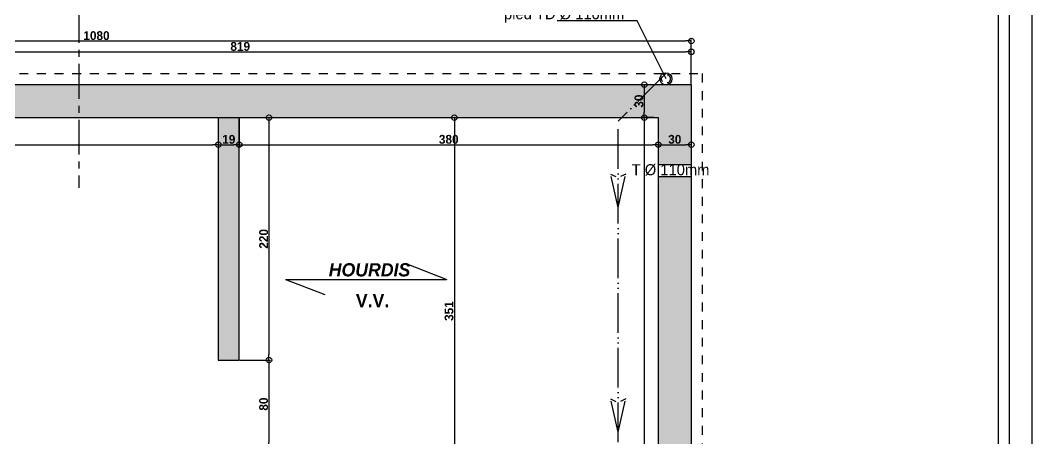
# Model space of a CAD drawing. Header units: millimetres. Extents: x -44462 to 306987, y -116160 to 12874.
# Drawn here: x -11936 to -11017, y -56303 to -55922 of the extents above; entities that cross this region are included whole.
import ezdxf

# ---------------------------------------------------------------- set-up
doc = ezdxf.new("R2010")
doc.units = ezdxf.units.MM
doc.header["$PDMODE"] = 35
doc.header["$PDSIZE"] = 10
for name, pattern in [('ACAD_ISO05W100', [33, 24, -3, 0, -3, 0, -3]), ('AXES', [50.8, 31.75, -6.35, 6.35, -6.35]), ('TRAIT_4', [20, 10, -10])]:
    doc.linetypes.add(name, pattern=pattern)
for name, color, linetype in [('400._Implantation', 2, 'Continuous'), ('AVP_HACHURES', 8, 'Continuous'), ('BLANC', 7, 'Continuous'), ('chassis fen.portes', 1, 'Continuous'), ('COTES', 1, 'Continuous'), ('COULEUR 8', 8, 'Continuous'), ('D_______TX', 2, 'Continuous'), ('EGOUTTAGE', 6, 'Continuous'), ('ROUGE', 1, 'Continuous'), ('TEXTE', 1, 'Continuous')]:
    doc.layers.add(name, color=color, linetype=linetype)
doc.styles.add('century', font='GOTHIC.TTF', dxfattribs={"height": 12})
doc.styles.add('CENTURY GOTHIC', font='GOTHIC.TTF')
doc.styles.add('Century Gothic Gras', font='GOTHICB.TTF')
doc.dimstyles.new('1-50', dxfattribs={"dimtxt": 8, "dimasz": 5, "dimexe": 1.25, "dimexo": 0.625, "dimtad": 1, "dimdec": 0, "dimtxsty": 'Century Gothic Gras', "dimblk": 'ORIGIN', "dimcen": 5, "dimclrd": 8, "dimclre": 5, "dimclrt": 6, "dimadec": 0, "dimazin": 0, "dimtfac": 1, "dimtdec": 0, "dimtmove": 0, "dimatfit": 3, "dimfxl": 0, "dimarcsym": 0})

# ---------------------------------------------------------------- blocks, each defined once
blk = doc.blocks.new('PETIT CARTOUCHE_HOR')
at = {"color": 1}
for p, q in [((-2100, 1485), (-2100, 10)), ((0, 1485), (0, 0))]:
    blk.add_line(p, q, dxfattribs=at)
at = {"layer": 'chassis fen.portes', "color": 2, "linetype": 'Continuous'}
blk.add_line((-20.52, 1465.65), (-20.52, 412.47), dxfattribs=at)
at = {"layer": 'chassis fen.portes', "color": 5, "linetype": 'Continuous'}
blk.add_line((-30.52, 1455.65), (-30.52, 422.47), dxfattribs=at)
at = {"layer": 'chassis fen.portes', "color": 1, "linetype": 'Continuous'}
blk.add_line((-2100, 1420), (-2100, 0), dxfattribs=at)
at = {"style": 'CENTURY GOTHIC'}
for tag, p, height in [('DATE', (-210.16, 171.36), 20), ('DOSSIERN°', (-210.16, 111.51), 20), ('COMMENTAIRE', (-210.16, 95.35), 12), ('COMMENTAIRESUITE', (-210.16, 79.7), 12), ('FEUILLEN°', (-221.99, 32.69), 20), ('TOTALFEUILLES', (-181.65, 32.69), 20), ('ÉCH.', (-103.23, 32.69), 12)]:
    blk.add_attdef(tag, p, '', height=height, dxfattribs=at)
blk = doc.blocks.new('_Origin')
at = {"color": 0, "linetype": 'Continuous', "lineweight": -2}
blk.add_line((0, 0), (-1, 0), dxfattribs=at)
blk.add_circle((0, 0), 0.5, dxfattribs=at)
blk = doc.blocks.new('*D452')
at = {"layer": 'COTES', "color": 5, "lineweight": -2}
for p, q in [((-12406.34, -55971.15), (-12406.34, -55939.9)), ((-11326.34, -55971.15), (-11326.34, -55939.9))]:
    blk.add_line(p, q, dxfattribs=at)
at = {"layer": 'COTES', "color": 8, "lineweight": -2}
blk.add_line((-12401.34, -55941.15), (-11331.34, -55941.15), dxfattribs=at)
at = {"layer": 'Defpoints', "color": 0}
for p in [(-11326.34, -55941.15), (-12406.34, -55980.8), (-11326.34, -55980.8)]:
    blk.add_point(p, dxfattribs=at)
at = {"layer": 'COTES', "color": 8, "lineweight": -2, "xscale": 5, "yscale": 5, "zscale": 5, "rotation": 180}
blk.add_blockref('_Origin', (-12406.34, -55941.15), dxfattribs=at)
at = {"layer": 'COTES', "color": 8, "lineweight": -2, "xscale": 5, "yscale": 5, "zscale": 5}
blk.add_blockref('_Origin', (-11326.34, -55941.15), dxfattribs=at)
at = {"layer": 'COTES', "color": 6, "insert": (-11866.34, -55936.33), "char_height": 8, "attachment_point": 5, "style": 'Century Gothic Gras'}
blk.add_mtext('1080', dxfattribs=at)
blk = doc.blocks.new('*D456')
at = {"layer": 'COTES', "color": 5, "lineweight": -2}
for p, q in [((-11755.74, -56011.43), (-11755.74, -56036.6)), ((-12156.34, -56035.35), (-12156.34, -56034.1))]:
    blk.add_line(p, q, dxfattribs=at)
at = {"layer": 'COTES', "color": 8, "lineweight": -2}
blk.add_line((-12151.34, -56035.35), (-11760.74, -56035.35), dxfattribs=at)
at = {"layer": 'Defpoints', "color": 0}
for p in [(-11755.74, -56010.8), (-12156.34, -56035.35), (-11755.74, -56035.35)]:
    blk.add_point(p, dxfattribs=at)
at = {"layer": 'COTES', "color": 8, "lineweight": -2, "xscale": 5, "yscale": 5, "zscale": 5, "rotation": 180}
blk.add_blockref('_Origin', (-12156.34, -56035.35), dxfattribs=at)
at = {"layer": 'COTES', "color": 8, "lineweight": -2, "xscale": 5, "yscale": 5, "zscale": 5}
blk.add_blockref('_Origin', (-11755.74, -56035.35), dxfattribs=at)
at = {"layer": 'COTES', "color": 6, "insert": (-11956.04, -56030.53), "char_height": 8, "attachment_point": 5, "style": 'Century Gothic Gras'}
blk.add_mtext('401', dxfattribs=at)
blk = doc.blocks.new('*D457')
at = {"layer": 'COTES', "color": 5, "lineweight": -2}
for p, q in [((-11755.74, -56011.43), (-11755.74, -56036.6)), ((-11736.74, -56011.43), (-11736.74, -56036.6))]:
    blk.add_line(p, q, dxfattribs=at)
at = {"layer": 'COTES', "color": 8, "lineweight": -2}
blk.add_line((-11750.74, -56035.35), (-11741.74, -56035.35), dxfattribs=at)
at = {"layer": 'Defpoints', "color": 0}
for p in [(-11755.74, -56010.8), (-11736.74, -56010.8), (-11736.74, -56035.35)]:
    blk.add_point(p, dxfattribs=at)
at = {"layer": 'COTES', "color": 8, "lineweight": -2, "xscale": 5, "yscale": 5, "zscale": 5, "rotation": 180}
blk.add_blockref('_Origin', (-11755.74, -56035.35), dxfattribs=at)
at = {"layer": 'COTES', "color": 8, "lineweight": -2, "xscale": 5, "yscale": 5, "zscale": 5}
blk.add_blockref('_Origin', (-11736.74, -56035.35), dxfattribs=at)
at = {"layer": 'COTES', "color": 6, "insert": (-11746.24, -56030.53), "char_height": 8, "attachment_point": 5, "style": 'Century Gothic Gras'}
blk.add_mtext('19', dxfattribs=at)
blk = doc.blocks.new('*D458')
at = {"layer": 'COTES', "color": 5, "lineweight": -2}
for p, q in [((-11736.74, -56011.43), (-11736.74, -56036.6)), ((-11356.34, -56011.43), (-11356.34, -56036.6))]:
    blk.add_line(p, q, dxfattribs=at)
at = {"layer": 'COTES', "color": 8, "lineweight": -2}
blk.add_line((-11731.74, -56035.35), (-11361.34, -56035.35), dxfattribs=at)
at = {"layer": 'Defpoints', "color": 0}
for p in [(-11736.74, -56010.8), (-11356.34, -56010.8), (-11356.34, -56035.35)]:
    blk.add_point(p, dxfattribs=at)
at = {"layer": 'COTES', "color": 8, "lineweight": -2, "xscale": 5, "yscale": 5, "zscale": 5, "rotation": 180}
blk.add_blockref('_Origin', (-11736.74, -56035.35), dxfattribs=at)
at = {"layer": 'COTES', "color": 8, "lineweight": -2, "xscale": 5, "yscale": 5, "zscale": 5}
blk.add_blockref('_Origin', (-11356.34, -56035.35), dxfattribs=at)
at = {"layer": 'COTES', "color": 6, "insert": (-11546.54, -56030.53), "char_height": 8, "attachment_point": 5, "style": 'Century Gothic Gras'}
blk.add_mtext('380', dxfattribs=at)
blk = doc.blocks.new('*D459')
at = {"layer": 'COTES', "color": 5, "lineweight": -2}
for p, q in [((-11356.34, -56011.43), (-11356.34, -56036.6)), ((-11326.34, -56013.11), (-11326.34, -56036.6))]:
    blk.add_line(p, q, dxfattribs=at)
at = {"layer": 'COTES', "color": 8, "lineweight": -2}
blk.add_line((-11351.34, -56035.35), (-11331.34, -56035.35), dxfattribs=at)
at = {"layer": 'Defpoints', "color": 0}
for p in [(-11356.34, -56010.8), (-11326.34, -56012.49), (-11326.34, -56035.35)]:
    blk.add_point(p, dxfattribs=at)
at = {"layer": 'COTES', "color": 8, "lineweight": -2, "xscale": 5, "yscale": 5, "zscale": 5, "rotation": 180}
blk.add_blockref('_Origin', (-11356.34, -56035.35), dxfattribs=at)
at = {"layer": 'COTES', "color": 8, "lineweight": -2, "xscale": 5, "yscale": 5, "zscale": 5}
blk.add_blockref('_Origin', (-11326.34, -56035.35), dxfattribs=at)
at = {"layer": 'COTES', "color": 6, "insert": (-11341.34, -56030.53), "char_height": 8, "attachment_point": 5, "style": 'Century Gothic Gras'}
blk.add_mtext('30', dxfattribs=at)
blk = doc.blocks.new('A$C61507C04')
at = {"layer": 'AVP_HACHURES', "color": 3, "linetype": 'ACAD_ISO05W100', "ltscale": 1.5}
for p, q in [((0, 0), (-8.6, 37.8)), ((-8.6, 37.8), (-2.8, 35)), ((0, 0), (8.6, 37.8)), ((8.6, 37.8), (2.8, 35))]:
    blk.add_line(p, q, dxfattribs=at)
blk = doc.blocks.new('*D435')
at = {"layer": 'Defpoints', "color": 0}
for p in [(-11736.74, -56010.8), (-11736.74, -56231.01), (-11709.75, -56231.01)]:
    blk.add_point(p, dxfattribs=at)
at = {"layer": 'ROUGE', "color": 5, "lineweight": -2}
for p, q in [((-11736.12, -56010.8), (-11708.5, -56010.8)), ((-11736.12, -56231.01), (-11708.5, -56231.01))]:
    blk.add_line(p, q, dxfattribs=at)
at = {"layer": 'ROUGE', "color": 8, "lineweight": -2}
blk.add_line((-11709.75, -56015.8), (-11709.75, -56226.01), dxfattribs=at)
at = {"layer": 'ROUGE', "color": 8, "lineweight": -2, "xscale": 5, "yscale": 5, "zscale": 5}
for p, rotation in [((-11709.75, -56010.8), 90), ((-11709.75, -56231.01), 270)]:
    blk.add_blockref('_Origin', p, dxfattribs=dict(at, rotation=rotation))
at = {"layer": 'ROUGE', "color": 6, "insert": (-11714.57, -56120.91), "char_height": 8, "attachment_point": 5, "rotation": 90, "style": 'Century Gothic Gras'}
blk.add_mtext('220', dxfattribs=at)
blk = doc.blocks.new('*D436')
at = {"layer": 'Defpoints', "color": 0}
for p in [(-11736.74, -56231.01), (-11736.74, -56311.01), (-11709.75, -56311.01)]:
    blk.add_point(p, dxfattribs=at)
at = {"layer": 'ROUGE', "color": 5, "lineweight": -2}
for p, q in [((-11736.12, -56231.01), (-11708.5, -56231.01)), ((-11736.12, -56311.01), (-11708.5, -56311.01))]:
    blk.add_line(p, q, dxfattribs=at)
at = {"layer": 'ROUGE', "color": 8, "lineweight": -2}
blk.add_line((-11709.75, -56236.01), (-11709.75, -56306.01), dxfattribs=at)
at = {"layer": 'ROUGE', "color": 8, "lineweight": -2, "xscale": 5, "yscale": 5, "zscale": 5}
for p, rotation in [((-11709.75, -56231.01), 90), ((-11709.75, -56311.01), 270)]:
    blk.add_blockref('_Origin', p, dxfattribs=dict(at, rotation=rotation))
at = {"layer": 'ROUGE', "color": 6, "insert": (-11714.57, -56271.01), "char_height": 8, "attachment_point": 5, "rotation": 90, "style": 'Century Gothic Gras'}
blk.add_mtext('80', dxfattribs=at)
blk = doc.blocks.new('*D441')
at = {"layer": 'Defpoints', "color": 0}
for p in [(-11377.17, -55980.8), (-11377.17, -56010.8), (-11369, -56010.8)]:
    blk.add_point(p, dxfattribs=at)
at = {"layer": 'ROUGE', "color": 5, "lineweight": -2}
for p, q in [((-11376.55, -55980.8), (-11367.75, -55980.8)), ((-11376.55, -56010.8), (-11367.75, -56010.8))]:
    blk.add_line(p, q, dxfattribs=at)
at = {"layer": 'ROUGE', "color": 8, "lineweight": -2}
blk.add_line((-11369, -55985.8), (-11369, -56005.8), dxfattribs=at)
at = {"layer": 'ROUGE', "color": 8, "lineweight": -2, "xscale": 5, "yscale": 5, "zscale": 5}
for p, rotation in [((-11369, -55980.8), 90), ((-11369, -56010.8), 270)]:
    blk.add_blockref('_Origin', p, dxfattribs=dict(at, rotation=rotation))
at = {"layer": 'ROUGE', "color": 6, "insert": (-11373.82, -55995.8), "char_height": 8, "attachment_point": 5, "rotation": 90, "style": 'Century Gothic Gras'}
blk.add_mtext('30', dxfattribs=at)
blk = doc.blocks.new('*D443')
at = {"layer": 'Defpoints', "color": 0}
for p in [(-11688.19, -56010.8), (-11546.54, -56362.26), (-11541.42, -56362.26)]:
    blk.add_point(p, dxfattribs=at)
at = {"layer": 'ROUGE', "color": 5, "lineweight": -2}
for p, q in [((-11571.42, -56010.8), (-11540.17, -56010.8)), ((-11545.92, -56362.26), (-11540.17, -56362.26))]:
    blk.add_line(p, q, dxfattribs=at)
at = {"layer": 'ROUGE', "color": 8, "lineweight": -2}
blk.add_line((-11541.42, -56015.8), (-11541.42, -56357.26), dxfattribs=at)
at = {"layer": 'ROUGE', "color": 8, "lineweight": -2, "xscale": 5, "yscale": 5, "zscale": 5}
for p, rotation in [((-11541.42, -56010.8), 90), ((-11541.42, -56362.26), 270)]:
    blk.add_blockref('_Origin', p, dxfattribs=dict(at, rotation=rotation))
at = {"layer": 'ROUGE', "color": 6, "insert": (-11546.25, -56186.53), "char_height": 8, "attachment_point": 5, "rotation": 90, "style": 'Century Gothic Gras'}
blk.add_mtext('351', dxfattribs=at)
blk = doc.blocks.new('*D461')
at = {"layer": 'Defpoints', "color": 0}
for p in [(-11326.34, -55950.99), (-12145.34, -55980.8), (-11326.34, -55980.8)]:
    blk.add_point(p, dxfattribs=at)
at = {"layer": 'ROUGE', "color": 5, "lineweight": -2}
for p, q in [((-12145.34, -55980.18), (-12145.34, -55949.74)), ((-11326.34, -55980.18), (-11326.34, -55949.74))]:
    blk.add_line(p, q, dxfattribs=at)
at = {"layer": 'ROUGE', "color": 8, "lineweight": -2}
blk.add_line((-12140.34, -55950.99), (-11331.34, -55950.99), dxfattribs=at)
at = {"layer": 'ROUGE', "color": 8, "lineweight": -2, "xscale": 5, "yscale": 5, "zscale": 5, "rotation": 180}
blk.add_blockref('_Origin', (-12145.34, -55950.99), dxfattribs=at)
at = {"layer": 'ROUGE', "color": 8, "lineweight": -2, "xscale": 5, "yscale": 5, "zscale": 5}
blk.add_blockref('_Origin', (-11326.34, -55950.99), dxfattribs=at)
at = {"layer": 'ROUGE', "color": 6, "insert": (-11735.84, -55946.16), "char_height": 8, "attachment_point": 5, "style": 'Century Gothic Gras'}
blk.add_mtext('819', dxfattribs=at)
blk = doc.blocks.new('*D464')
at = {"layer": 'Defpoints', "color": 0}
for p in [(-11359.65, -56010.8), (-11369, -56660.8), (-11363.61, -56660.8)]:
    blk.add_point(p, dxfattribs=at)
at = {"layer": 'ROUGE', "color": 5, "lineweight": -2}
for p, q in [((-11360.27, -56010.8), (-11370.25, -56010.8)), ((-11364.23, -56660.8), (-11370.25, -56660.8))]:
    blk.add_line(p, q, dxfattribs=at)
at = {"layer": 'ROUGE', "color": 8, "lineweight": -2}
blk.add_line((-11369, -56015.8), (-11369, -56655.8), dxfattribs=at)
at = {"layer": 'ROUGE', "color": 8, "lineweight": -2, "xscale": 5, "yscale": 5, "zscale": 5}
for p, rotation in [((-11369, -56010.8), 90), ((-11369, -56660.8), 270)]:
    blk.add_blockref('_Origin', p, dxfattribs=dict(at, rotation=rotation))
at = {"layer": 'ROUGE', "color": 6, "insert": (-11373.82, -56335.8), "char_height": 8, "attachment_point": 5, "rotation": 90, "style": 'Century Gothic Gras'}
blk.add_mtext('650', dxfattribs=at)

msp = doc.modelspace()

# ---------------------------------------------------------------- hatches: boundary and pattern name
at = {"layer": 'COULEUR 8'}
h = msp.add_hatch(color=253, dxfattribs=at)
h.paths.add_polyline_path([(-11882.45, -55980.8), (-12145.34, -55980.8), (-12145.34, -56010.8), (-11882.45, -56010.8)])
h.paths.add_polyline_path([(-11359.61, -55980.8), (-11882.45, -55980.8), (-11882.45, -56010.8), (-11389.61, -56010.8)])
h.paths.add_polyline_path([(-11326.34, -55980.8), (-11347.71, -55980.8, -0.153627), (-11351.01, -55980.8), (-11359.61, -55980.8), (-11389.61, -56010.8), (-11356.34, -56010.8), (-11356.34, -56053.64), (-11326.34, -56053.64)])
h.paths.add_polyline_path([(-11326.34, -56064.64), (-11356.34, -56064.64), (-11356.34, -56624.63), (-11326.34, -56624.63)])
h.paths.add_polyline_path([(-11326.34, -56635.63), (-11356.34, -56635.63), (-11356.34, -56660.8), (-11385.49, -56660.8), (-11355.49, -56690.8), (-11326.34, -56690.8)])
h.paths.add_polyline_path([(-11385.49, -56660.8), (-11845.86, -56660.8), (-11845.86, -56690.8), (-11355.49, -56690.8)])
h.paths.add_polyline_path([(-11856.86, -56660.8), (-11882.45, -56660.8), (-11882.45, -56690.8), (-11856.86, -56690.8)])
h.paths.add_polyline_path([(-11882.45, -56660.8), (-12145.34, -56660.8), (-12145.34, -56690.8), (-11882.45, -56690.8)])
h.paths.add_polyline_path([(-11349.26, -56024.33), (-11333.43, -56024.33), (-11333.43, -56036.73), (-11349.26, -56036.73)], flags=24)
h.paths.add_polyline_path([(-11386.68, -56050.6), (-11304, -56050.6), (-11304, -56066.73), (-11386.68, -56066.73)], flags=9)
h.paths.add_polyline_path([(-11386.68, -56621.6), (-11304, -56621.6), (-11304, -56637.73), (-11386.68, -56637.73)], flags=9)
h.paths.add_polyline_path([(-11380.02, -56683.72), (-11380.02, -56667.89), (-11367.62, -56667.89), (-11367.62, -56683.72)], flags=24)
h.paths.add_polyline_path([(-11859.6, -56723.35), (-11859.6, -56640.67), (-11843.47, -56640.67), (-11843.47, -56723.35)], flags=9)
h = msp.add_hatch(color=253, dxfattribs=at)
h.paths.add_polyline_path([(-11736.74, -56010.8), (-11755.74, -56010.8), (-11755.74, -56231.01), (-11736.74, -56231.01)])
h.paths.add_polyline_path([(-11753.73, -56024.33), (-11738.76, -56024.33), (-11738.76, -56036.73), (-11753.73, -56036.73)], flags=24)

# ---------------------------------------------------------------- linework, layer by layer
at = {"layer": 'AVP_HACHURES', "color": 6, "linetype": 'AXES'}
msp.add_line((-11882.45, -55860.26), (-11882.45, -56074.5), dxfattribs=at)
at = {"layer": 'AVP_HACHURES', "color": 3, "linetype": 'ACAD_ISO05W100', "ltscale": 1.5}
for p in [(-11349.36, -55970.56), (-11392.72, -56653.57)]:
    msp.add_line(p, (-11392.72, -56013.92), dxfattribs=at)
at = {"layer": 'BLANC'}
for p, q in [((-12406.34, -55980.8), (-11326.34, -55980.8)), ((-11326.34, -55980.8), (-11326.34, -56690.8)), ((-12376.34, -56010.8), (-11356.34, -56010.8)), ((-11755.74, -56010.8), (-11755.74, -56231.01)), ((-11736.74, -56231.01), (-11736.74, -56010.8)), ((-11356.34, -56010.8), (-11356.34, -56660.8)), ((-11755.74, -56231.01), (-11736.74, -56231.01))]:
    msp.add_line(p, q, dxfattribs=at)
at = {"layer": 'COULEUR 8', "linetype": 'TRAIT_4', "ltscale": 0.8}
msp.add_lwpolyline([(-12416.34, -55970.8), (-11316.34, -55970.8), (-11316.34, -56700.8), (-12416.34, -56700.8)], close=True, dxfattribs=at)
at = {"layer": 'COULEUR 8', "linetype": 'TRAIT_4', "ltscale": 0.5}
msp.add_circle((-11349.36, -55975.56), 4, dxfattribs=at)
at = {"layer": 'D_______TX', "color": 2, "linetype": 'Continuous', "lineweight": -3}
for p, q in [((-11548.01, -56158.07), (-11582.83, -56144.58)), ((-11549.01, -56158.07), (-11694.79, -56158.07)), ((-11693.79, -56158.07), (-11658.97, -56171.56))]:
    msp.add_line(p, q, dxfattribs=at)
at = {"layer": 'EGOUTTAGE'}
msp.add_circle((-11349.36, -55975.56), 5.5, dxfattribs=at)
at = {"layer": 'ROUGE'}
for p, q in [((-11326.34, -56053.64), (-11356.34, -56053.64)), ((-11326.34, -56064.64), (-11356.34, -56064.64))]:
    msp.add_line(p, q, dxfattribs=at)

# ---------------------------------------------------------------- block references
at = {"color": 1}
for p in [(-11017.24, -56908.1), (-8917.24, -56908.1)]:
    msp.add_blockref('PETIT CARTOUCHE_HOR', p, dxfattribs=at)
at = {"layer": 'AVP_HACHURES', "xscale": 0.8000000000029104, "yscale": 0.8000000000029104, "zscale": 0.8}
for p in [(-11392.72, -56092.39), (-11392.72, -56296.56)]:
    msp.add_blockref('A$C61507C04', p, dxfattribs=at)

# ---------------------------------------------------------------- texts
at = {"layer": '400._Implantation', "color": 8, "linetype": 'Continuous', "lineweight": -3, "ltscale": 2, "insert": (-11655.47, -56143), "char_height": 12, "width": 82.5677, "attachment_point": 1, "style": 'century'}
msp.add_mtext('{\\fCentury Gothic|b1|i1|c0|p34;HOURDIS }', dxfattribs=at)
at = {"layer": 'ROUGE', "insert": (-11384.18, -56053.1), "char_height": 10, "width": 119.3466, "attachment_point": 1, "style": 'CENTURY GOTHIC'}
msp.add_mtext(' T %%C 110mm', dxfattribs=at)
at = {"layer": 'TEXTE', "char_height": 10, "style": 'CENTURY GOTHIC'}
for s, insert, width, attachment_point in [('pied TD %%C 110mm', (-11496.38, -55911.43), 119.3466, 1), ('{\\fCentury Gothic|b1|i0|c0|p34;\\H1.2x;\\C3;V.V.}', (-11615.71, -56176.97), 68.9676, 5)]:
    msp.add_mtext(s, dxfattribs=dict(at, insert=insert, width=width, attachment_point=attachment_point))

# ---------------------------------------------------------------- dimensions: what is measured, and where the dimension line sits
at = {"layer": 'COTES'}
dim = msp.add_linear_dim(base=(-11326.34, -55941.15), p1=(-12406.34, -55980.8), p2=(-11326.34, -55980.8), dimstyle='1-50', dxfattribs=at)
dim.commit()
dim.dimension.update_dxf_attribs({"geometry": '*D452', "text_midpoint": (-11866.34, -55936.33)})
for base, p1, p2, picture, middle in [((-11755.74, -56035.35), (-12156.34, -56035.35), (-11755.74, -56010.8), '*D456', (-11956.04, -56030.53)), ((-11736.74, -56035.35), (-11755.74, -56010.8), (-11736.74, -56010.8), '*D457', (-11746.24, -56030.53)), ((-11356.34, -56035.35), (-11736.74, -56010.8), (-11356.34, -56010.8), '*D458', (-11546.54, -56030.53)), ((-11326.34, -56035.35), (-11356.34, -56010.8), (-11326.34, -56012.49), '*D459', (-11341.34, -56030.53))]:
    dim = msp.add_linear_dim(base=base, p1=p1, p2=p2, dimstyle='1-50', override={"dimtmove": 1}, dxfattribs=at)
    dim.commit()
    dim.dimension.update_dxf_attribs({"geometry": picture, "text_midpoint": middle})
at = {"layer": 'ROUGE'}
dim = msp.add_linear_dim(base=(-11326.34, -55950.99), p1=(-12145.34, -55980.8), p2=(-11326.34, -55980.8), dimstyle='1-50', override={"dimtmove": 1}, dxfattribs=at)
dim.commit()
dim.dimension.update_dxf_attribs({"geometry": '*D461', "text_midpoint": (-11735.84, -55946.16)})
for base, p1, p2, picture, middle in [((-11369, -56010.8), (-11377.17, -55980.8), (-11377.17, -56010.8), '*D441', (-11373.82, -55995.8)), ((-11709.75, -56231.01), (-11736.74, -56010.8), (-11736.74, -56231.01), '*D435', (-11714.57, -56120.91)), ((-11541.42, -56362.26), (-11688.19, -56010.8), (-11546.54, -56362.26), '*D443', (-11546.25, -56186.53)), ((-11369, -56660.8), (-11359.65, -56010.8), (-11363.61, -56660.8), '*D464', (-11373.82, -56335.8))]:
    dim = msp.add_linear_dim(base=base, p1=p1, p2=p2, angle=90, dimstyle='1-50', dxfattribs=at)
    dim.commit()
    dim.dimension.update_dxf_attribs({"geometry": picture, "text_midpoint": middle})
dim = msp.add_linear_dim(base=(-11709.75, -56311.01), p1=(-11736.74, -56231.01), p2=(-11736.74, -56311.01), angle=90, dimstyle='1-50', override={"dimtmove": 1}, dxfattribs=at)
dim.commit()
dim.dimension.update_dxf_attribs({"geometry": '*D436', "text_midpoint": (-11714.57, -56271.01)})

# ---------------------------------------------------------------- leaders
at = {"layer": 'BLANC'}
msp.add_leader([(-11349.16, -55975.56), (-11375.54, -55922.97), (-11448.06, -55922.96)], dimstyle='1-50', override={"dimgap": 0.625, "dimtad": 0}, dxfattribs=at)

doc.saveas('drawing.dxf')
